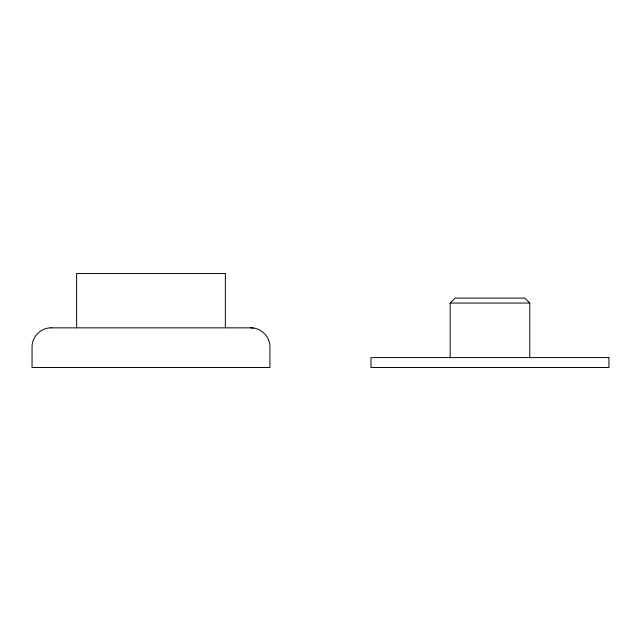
<?xml version="1.0" encoding="UTF-8"?>
<svg xmlns="http://www.w3.org/2000/svg" width="641" height="641" viewBox="0 0 641 641"><rect width="100%" height="100%" fill="white"/><g stroke="black" fill="none" stroke-linecap="round" stroke-linejoin="round"><path stroke-width="0.96" d="M450.158 357.598L450.158 303.049L455.15 298.081L524.787 298.081L529.77 303.049L529.77 357.598M51.464 327.839C41.128 327.479 31.826 336.661 32.05 346.997L32.05 367.525L269.925 367.525L269.925 346.997C270.141 336.765 261.023 327.631 250.791 327.839L225.608 327.839M450.158 303.049L529.77 303.049M51.184 327.839L225.368 327.839L225.368 273.475L76.608 273.475L76.608 327.839M253.291 328.008L250.511 327.839M608.95 357.598L370.987 357.598L370.995 367.525L608.95 367.525L608.942 357.598"/></g></svg>
